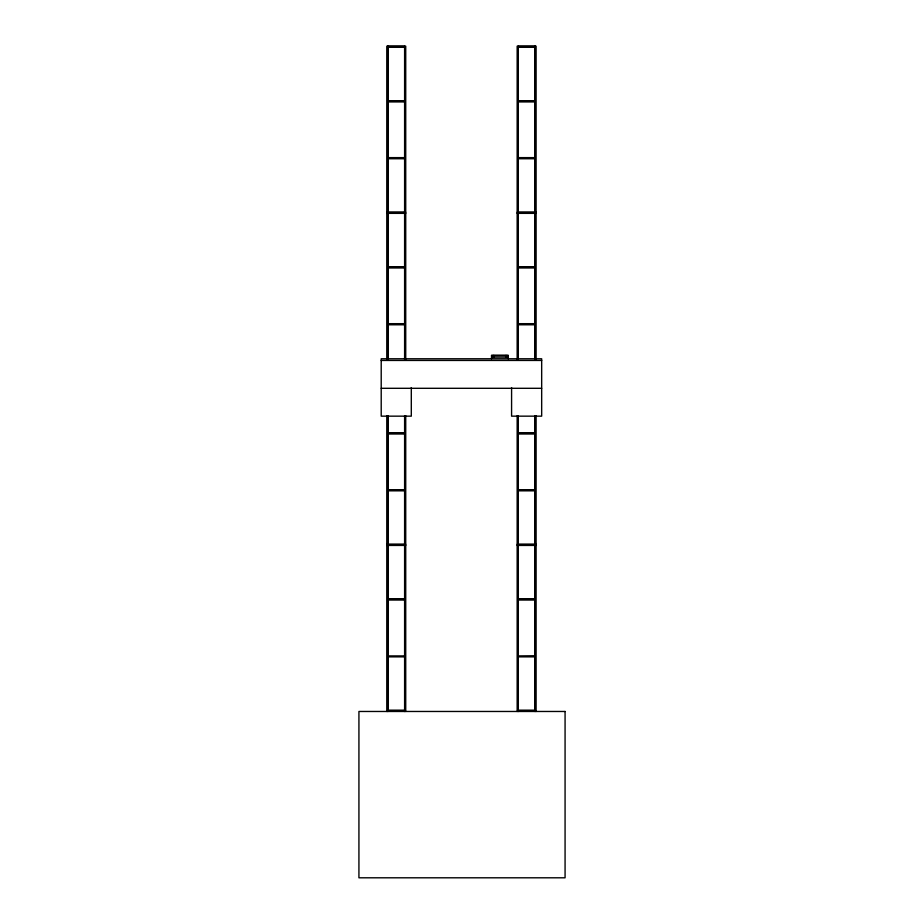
<?xml version="1.0" encoding="UTF-8"?>
<svg xmlns="http://www.w3.org/2000/svg" width="924" height="924" viewBox="0 0 924 924"><rect width="100%" height="100%" fill="white"/><g stroke="black" fill="none" stroke-linecap="round" stroke-linejoin="round"><path stroke-width="1.39" d="M491.533 358.778L491.533 355.417L508.246 355.417L508.246 358.778M493.762 357.091L493.762 355.428M506.017 357.091L506.017 355.428M387.895 46.362L404.608 46.362M518.272 46.362L534.984 46.362M387.895 47.309L404.608 47.309M518.272 47.309L534.984 47.309M387.895 100.808L404.608 100.808M518.272 100.808L534.984 100.808M387.895 100.97L404.608 100.97M518.272 100.97L534.984 100.97M387.895 101.917L404.608 101.917M518.272 101.917L534.984 101.917M387.895 157.634L404.608 157.634M518.272 157.634L534.984 157.634M387.895 157.796L404.608 157.796M518.272 157.796L534.984 157.796M387.895 158.743L404.608 158.743M518.272 158.743L534.984 158.743M386.786 212.243L405.728 212.243M517.163 212.243L536.105 212.243M387.895 212.405L404.608 212.405M518.272 212.405L534.984 212.405M386.786 213.352L405.728 213.352M517.163 213.352L536.105 213.352M387.895 266.84L404.608 266.84M518.272 266.84L534.984 266.84M387.895 267.013L404.608 267.013M518.272 267.013L534.984 267.013M387.895 267.96L404.608 267.96M518.272 267.96L534.984 267.96M387.895 323.677L404.608 323.677M518.272 323.677L534.984 323.677M387.895 324.786L404.608 324.786M518.272 324.786L534.984 324.786M491.533 355.428L508.246 355.428M491.533 357.091L508.246 357.103M381.208 360.441L541.672 360.441M381.208 388.299L541.672 388.299M387.895 432.882L404.608 432.882M518.272 432.882L534.984 432.882M387.895 433.044L404.608 433.044M518.272 433.044L534.984 433.044M387.895 433.991L404.608 433.991M518.272 433.991L534.984 433.991M387.895 489.708L404.608 489.708M518.272 489.708L534.984 489.708M387.895 489.882L404.608 489.882M518.272 489.882L534.984 489.882M387.895 490.829L404.608 490.829M518.272 490.829L534.984 490.829M386.786 544.317L405.728 544.317M517.163 544.317L536.105 544.317M387.895 544.479L404.608 544.479M518.272 544.479L534.984 544.479M386.786 545.426L405.728 545.426M517.163 545.426L536.105 545.426M387.895 598.914L404.608 598.914M518.272 598.914L534.984 598.914M387.895 599.087L404.608 599.087M518.272 599.087L534.984 599.087M387.895 600.034L404.608 600.034M518.272 600.034L534.984 600.034M387.895 655.913L404.608 655.913M518.272 655.913L534.984 655.751M387.895 656.86L404.608 656.86M518.272 656.86L534.984 656.86M387.895 710.348L404.608 710.348M518.272 710.348L534.984 710.348M387.895 710.521L404.608 710.521M518.272 710.521L534.984 710.521M536.105 359.217L536.105 46.2L517.163 46.2L517.163 359.217M536.105 415.742L536.105 711.468M535.158 46.2L535.158 359.217M535.158 415.742L535.158 711.468M534.984 46.2L534.984 359.217M534.984 415.742L534.984 711.468M518.272 46.2L518.272 359.217M518.272 415.742L518.272 711.468M518.11 46.2L518.11 359.217M518.11 415.742L518.11 711.468M517.163 415.742L517.163 711.468M511.584 387.595L511.584 416.158L541.672 416.158L541.672 358.778L381.208 358.778L381.208 416.158L411.296 416.158L411.296 387.595M405.728 359.217L405.728 46.2L386.786 46.2L386.786 359.217M405.728 415.742L405.728 711.468M404.781 46.2L404.781 359.217M404.781 415.742L404.781 711.468M404.608 46.2L404.608 359.217M404.608 415.742L404.608 711.468M387.895 46.2L387.895 359.217M387.895 415.742L387.895 711.468M387.733 46.2L387.733 359.217M387.733 415.742L387.733 711.468M386.786 415.742L386.786 711.468M565.072 711.468L358.928 711.468L358.928 877.8L565.072 877.8L565.072 711.468"/></g></svg>
